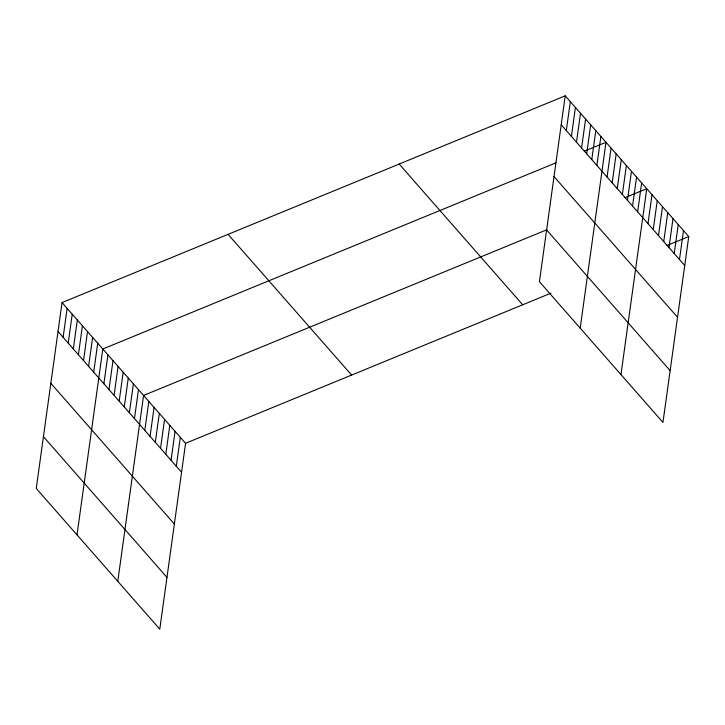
<?xml version="1.0" encoding="UTF-8"?>
<svg xmlns="http://www.w3.org/2000/svg" width="725" height="725" viewBox="0 0 725 725"><rect width="100%" height="100%" fill="white"/><g stroke="black" fill="none" stroke-linecap="round" stroke-linejoin="round"><path stroke-width="1.09" d="M62.042 302.57L36.25 488.442L159.781 629.164L185.573 443.292L62.042 302.57L565.219 95.836L688.75 236.558L662.958 422.43L539.427 281.708L565.219 95.836M63.12 337.315L67.135 308.379M68.213 343.124L72.237 314.179M73.316 348.924L77.33 319.988M78.409 354.733L82.423 325.788M83.502 360.533L87.517 331.597M88.595 366.343L92.619 337.397M93.697 372.142L97.712 343.206M77.013 534.878L102.805 349.006L555.984 162.817M103.883 383.761L107.898 354.815M108.977 389.561L113 360.615M114.079 395.37L118.093 366.424M119.172 401.17L123.187 372.224M124.265 406.979L128.28 378.033M129.358 412.779L133.382 383.833M134.46 418.588L138.475 389.642M117.776 581.314L143.568 395.451L546.741 229.798M144.801 430.369L148.815 401.423M150.057 436.35L154.072 407.405M155.304 442.332L159.319 413.386M160.551 448.313L164.566 419.367M165.808 454.294L169.822 425.348M171.055 460.266L175.069 431.33M176.302 466.248L180.317 437.311M566.307 130.582L570.321 101.645M571.4 136.391L575.414 107.445M576.493 142.191L580.507 113.254M581.586 148L585.601 119.054M586.688 153.8L590.703 124.863M591.781 159.609L595.796 130.663M596.874 165.409L600.889 136.472M580.199 328.144L605.991 142.272L584.287 151.19M607.07 177.018L611.084 148.081M612.163 182.827L616.178 153.881M617.256 188.627L621.271 159.69M622.349 194.436L626.373 165.49M627.451 200.236L631.466 171.299M632.544 206.045L636.559 177.099M637.638 211.845L641.652 182.908M620.963 374.58L646.754 188.708L625.05 197.626M647.987 223.635L652.002 194.69M653.234 229.617L657.249 200.671M658.481 235.598L662.505 206.652M663.737 241.57L667.752 212.633M668.985 247.551L672.999 218.615M674.232 253.532L678.247 224.596M679.488 259.514L683.503 230.577M185.573 443.292L551 293.145M667.054 245.467L688.75 236.558M561.204 124.782L684.735 265.495M554.018 176.565L677.549 317.287M546.614 229.925L670.145 370.638M399.176 164.058L522.698 304.781M228.094 234.347L351.616 375.07M58.027 331.515L181.549 472.229M50.841 383.298L174.363 524.021M43.437 436.658L166.958 577.372"/></g></svg>
